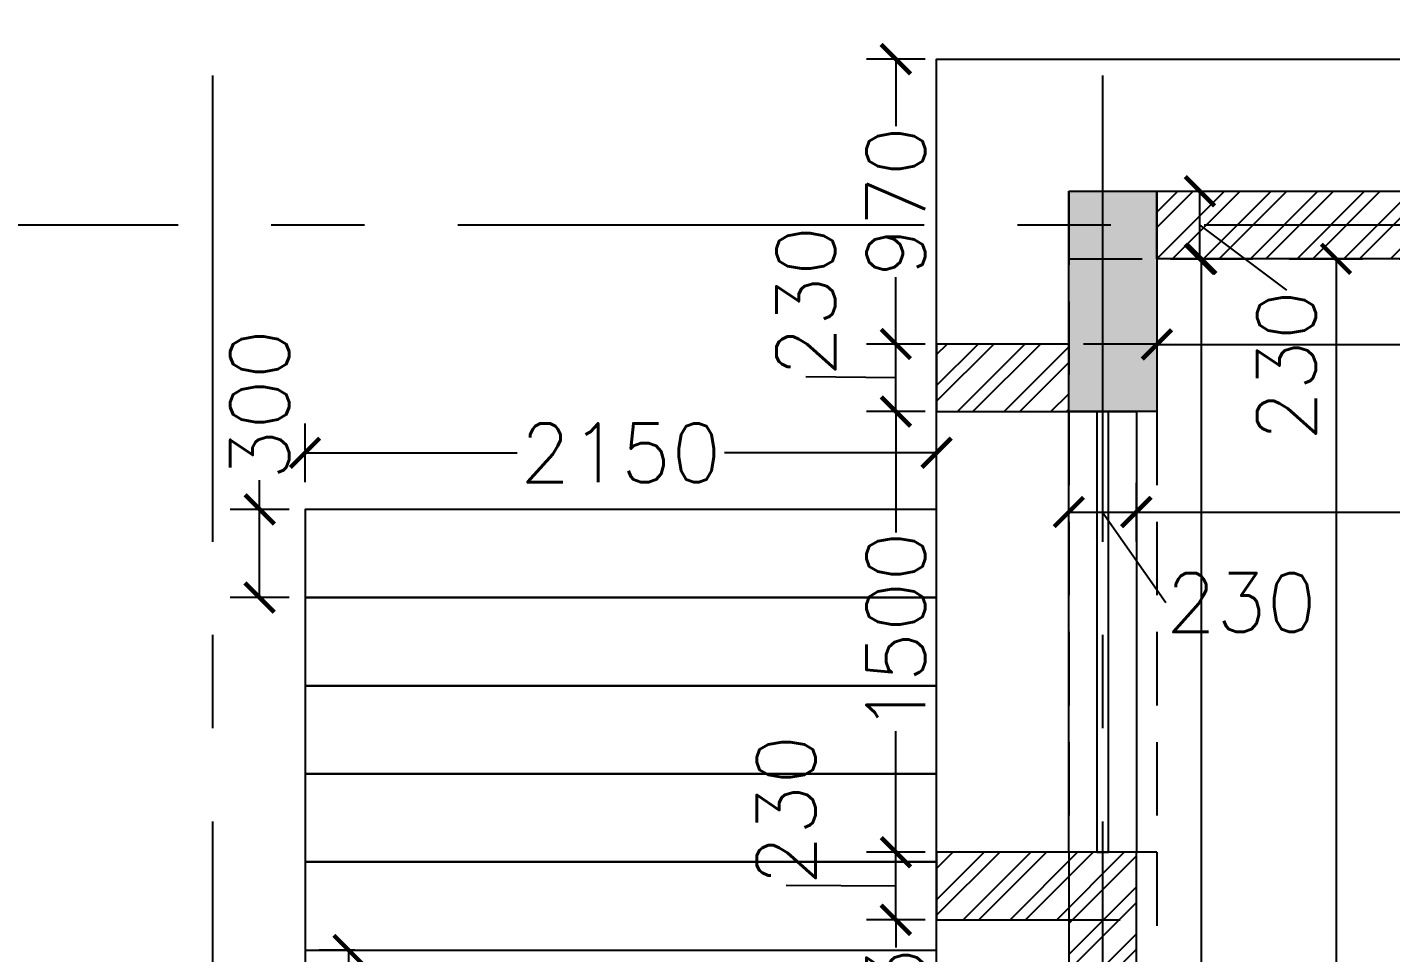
# Model space of a CAD drawing. Header units: millimetres. Extents: x 263680 to 312223, y -3811 to 33868.
# Drawn here: x 268186 to 272827, y 25457 to 28608 of the extents above; entities that cross this region are included whole.
import ezdxf

# ---------------------------------------------------------------- set-up
doc = ezdxf.new("R2010")
doc.units = ezdxf.units.MM
doc.header["$MEASUREMENT"] = 0
doc.header["$PDMODE"] = 35
doc.header["$PDSIZE"] = -0.5
doc.linetypes.add('CENTER', pattern=[50.8, 31.75, -6.35, 6.35, -6.35])
doc.linetypes.add('HIDDEN', pattern=[0.375, 0.25, -0.125])
doc.layers.get('0').update_dxf_attribs({"linetype": 'CONTINUOUS'})
doc.layers.get('Defpoints').update_dxf_attribs({"linetype": 'CONTINUOUS'})
for name, color, linetype in [('Ano_Line_Grid', 4, 'CENTER'), ('Dim_Arc_100', 4, 'CONTINUOUS'), ('Dim_Arc_30', 4, 'CONTINUOUS'), ('Hth_Cut_RCC_Proposed', 205, 'CONTINUOUS'), ('Hth_Cut_Wall_Proposed', 204, 'CONTINUOUS'), ('Pln_Cut_Door & Window', 6, 'CONTINUOUS'), ('Pln_Elv_05', 9, 'CONTINUOUS'), ('Pln_Elv_Stair', 3, 'CONTINUOUS'), ('Str_Beams', 8, 'HIDDEN'), ('Str_RCC_Proposed', 5, 'CONTINUOUS'), ('Wal_Cut_Proposed', 1, 'CONTINUOUS')]:
    doc.layers.add(name, color=color, linetype=linetype)
doc.styles.add('MSA_Standard', font='romans.shx')
doc.dimstyles.new('Msa_1_100', dxfattribs={"dimscale": 100, "dimtxt": 2, "dimasz": 1, "dimexe": 1, "dimexo": 0, "dimgap": 0, "dimtad": 0, "dimdec": 0, "dimzin": 0, "dimdsep": 46, "dimtxsty": 'MSA_Standard', "dimblk": 'ARCHTICK', "dimcen": 0.09, "dimclrd": 4, "dimclre": 4, "dimclrt": 6, "dimadec": 0, "dimazin": 0, "dimtfac": 1, "dimtdec": 0, "dimtofl": 0, "dimtmove": 0, "dimatfit": 3, "dimfxl": 0, "dimtolj": 1, "dimtzin": 0, "dimlwd": -1, "dimlwe": -1, "dimarcsym": 0})
pattern_1 = [(45, (-5, 0), (-79.549513, 79.549513), []), (45, (48.03, 0), (-79.549513, 79.549513), [])]

# ---------------------------------------------------------------- blocks, each defined once
blk = doc.blocks.new('GRID 1')
at = {"layer": 'Ano_Line_Grid', "ltscale": 50}
for p, q in [((268821.5, 33523.9), (268821.5, -3467.2)), ((271851.5, 33523.9), (271851.5, -3467.2)), ((311884.3, 27934.2), (264029.1, 27934.2))]:
    blk.add_line(p, q, dxfattribs=at)
blk = doc.blocks.new('W3')
at = {"layer": 'Pln_Cut_Door & Window'}
for points in [[(299956.5, 28049.2), (301456.5, 28049.2), (301456.5, 27819.2), (299956.5, 27819.2)], [(301456.5, 27954.2), (299956.5, 27954.2), (299956.5, 27914.2), (301456.5, 27914.2)]]:
    blk.add_lwpolyline(points, close=True, dxfattribs=at)
blk = doc.blocks.new('cl')
at = {"layer": 'Hth_Cut_RCC_Proposed'}
h = blk.add_hatch(color=256, dxfattribs=at)
h.dxf.hatch_style = 1
h.paths.add_polyline_path([(377587.4, 40028.5), (377887.4, 40028.5), (377887.4, 39278.5), (377587.4, 39278.5)])
at = {"layer": 'Str_RCC_Proposed'}
blk.add_lwpolyline([(377587.4, 40028.5), (377887.4, 40028.5), (377887.4, 39278.5), (377587.4, 39278.5)], close=True, dxfattribs=at)
blk = doc.blocks.new('_ArchTick')
at = {"linetype": 'ByBlock', "const_width": 0.15}
blk.add_lwpolyline([(-0.5, -0.5), (0.5, 0.5)], dxfattribs=at)
blk = doc.blocks.new('*D3953')
at = {"layer": 'Defpoints', "color": 0, "ltscale": 1000, "transparency": 16777216}
for p in [(160.6, -6557.6), (2465, -6557.6), (2465, -6857.6)]:
    blk.add_point(p, dxfattribs=at)
at = {"layer": 'Dim_Arc_100', "color": 4, "ltscale": 1000, "transparency": 16777216}
for p, q in [((160.6, -6557.6), (160.6, -6457.6)), ((260.6, -6557.6), (60.6, -6557.6)), ((160.6, -6857.6), (160.6, -6557.6)), ((260.6, -6857.6), (60.6, -6857.6))]:
    blk.add_line(p, q, dxfattribs=at)
at = {"layer": 'Dim_Arc_100', "color": 4, "ltscale": 1000, "transparency": 16777216, "xscale": 100, "yscale": 100, "zscale": 100}
for p, rotation in [((160.6, -6557.6), 90), ((160.6, -6857.6), 270)]:
    blk.add_blockref('_ArchTick', p, dxfattribs=dict(at, rotation=rotation))
at = {"layer": 'Dim_Arc_100', "color": 6, "ltscale": 1000, "transparency": 16777216, "insert": (160.6, -6200.5), "char_height": 200, "attachment_point": 5, "rotation": 90, "style": 'MSA_Standard'}
blk.add_mtext('\\A1;300', dxfattribs=at)
blk = doc.blocks.new('*D3954')
at = {"layer": 'Defpoints', "color": 0, "ltscale": 1000, "transparency": 16777216}
for p in [(2465, -6364.8), (315, -6557.6), (2465, -6557.6)]:
    blk.add_point(p, dxfattribs=at)
at = {"layer": 'Dim_Arc_100', "color": 4, "ltscale": 1000, "transparency": 16777216}
for p, q in [((315, -6464.8), (315, -6264.8)), ((2465, -6464.8), (2465, -6264.8)), ((315, -6364.8), (1037.6, -6364.8)), ((2465, -6364.8), (1742.4, -6364.8))]:
    blk.add_line(p, q, dxfattribs=at)
at = {"layer": 'Dim_Arc_100', "color": 4, "ltscale": 1000, "transparency": 16777216, "xscale": 100, "yscale": 100, "zscale": 100, "rotation": 180}
blk.add_blockref('_ArchTick', (315, -6364.8), dxfattribs=at)
at = {"layer": 'Dim_Arc_100', "color": 4, "ltscale": 1000, "transparency": 16777216, "xscale": 100, "yscale": 100, "zscale": 100}
blk.add_blockref('_ArchTick', (2465, -6364.8), dxfattribs=at)
at = {"layer": 'Dim_Arc_100', "color": 6, "ltscale": 1000, "transparency": 16777216, "insert": (1390, -6364.8), "char_height": 200, "attachment_point": 5, "style": 'MSA_Standard'}
blk.add_mtext('\\A1;2150', dxfattribs=at)
blk = doc.blocks.new('*D3955')
at = {"layer": 'Defpoints', "color": 0, "ltscale": 1000, "transparency": 16777216}
for p in [(3145, -6224.6), (2326.2, -7724.6), (3145, -7724.6)]:
    blk.add_point(p, dxfattribs=at)
at = {"layer": 'Dim_Arc_100', "color": 4, "ltscale": 1000, "transparency": 16777216}
for p, q in [((2426.2, -6224.6), (2226.2, -6224.6)), ((2326.2, -6224.6), (2326.2, -6636.6)), ((2326.2, -7724.6), (2326.2, -7312.7)), ((2426.2, -7724.6), (2226.2, -7724.6))]:
    blk.add_line(p, q, dxfattribs=at)
at = {"layer": 'Dim_Arc_100', "color": 4, "ltscale": 1000, "transparency": 16777216, "xscale": 100, "yscale": 100, "zscale": 100}
for p, rotation in [((2326.2, -6224.6), 90), ((2326.2, -7724.6), 270)]:
    blk.add_blockref('_ArchTick', p, dxfattribs=dict(at, rotation=rotation))
at = {"layer": 'Dim_Arc_100', "color": 6, "ltscale": 1000, "transparency": 16777216, "insert": (2326.2, -6974.6), "char_height": 200, "attachment_point": 5, "rotation": 90, "style": 'MSA_Standard'}
blk.add_mtext('\\A1;1500', dxfattribs=at)
blk = doc.blocks.new('*D3956')
at = {"layer": 'Defpoints', "color": 0, "ltscale": 1000, "transparency": 16777216}
for p in [(3215, -5704.6), (3145, -13139.6), (3365.6, -13139.6)]:
    blk.add_point(p, dxfattribs=at)
at = {"layer": 'Dim_Arc_100', "color": 4, "ltscale": 1000, "transparency": 16777216}
for p, q in [((3265.6, -5704.6), (3465.6, -5704.6)), ((3365.6, -5704.6), (3365.6, -9069.8)), ((3365.6, -13139.6), (3365.6, -9774.5)), ((3265.6, -13139.6), (3465.6, -13139.6))]:
    blk.add_line(p, q, dxfattribs=at)
at = {"layer": 'Dim_Arc_100', "color": 4, "ltscale": 1000, "transparency": 16777216, "xscale": 100, "yscale": 100, "zscale": 100}
for p, rotation in [((3365.6, -5704.6), 90), ((3365.6, -13139.6), 270)]:
    blk.add_blockref('_ArchTick', p, dxfattribs=dict(at, rotation=rotation))
at = {"layer": 'Dim_Arc_100', "color": 6, "ltscale": 1000, "transparency": 16777216, "insert": (3365.6, -9422.1), "char_height": 200, "attachment_point": 5, "rotation": 90, "style": 'MSA_Standard'}
blk.add_mtext('\\A1;7435', dxfattribs=at)
blk = doc.blocks.new('*D3957')
at = {"layer": 'Defpoints', "color": 0, "ltscale": 1000, "transparency": 16777216}
for p in [(2326.2, -7954.6), (2915, -7954.6), (2915, -8657.6)]:
    blk.add_point(p, dxfattribs=at)
at = {"layer": 'Dim_Arc_100', "color": 4, "ltscale": 1000, "transparency": 16777216}
for p, q in [((2426.2, -7954.6), (2226.2, -7954.6)), ((2326.2, -7954.6), (2326.2, -8049)), ((2326.2, -8657.6), (2326.2, -8563.3)), ((2426.2, -8657.6), (2226.2, -8657.6))]:
    blk.add_line(p, q, dxfattribs=at)
at = {"layer": 'Dim_Arc_100', "color": 4, "ltscale": 1000, "transparency": 16777216, "xscale": 100, "yscale": 100, "zscale": 100}
for p, rotation in [((2326.2, -7954.6), 90), ((2326.2, -8657.6), 270)]:
    blk.add_blockref('_ArchTick', p, dxfattribs=dict(at, rotation=rotation))
at = {"layer": 'Dim_Arc_100', "color": 6, "ltscale": 1000, "transparency": 16777216, "insert": (2326.2, -8306.1), "char_height": 200, "attachment_point": 5, "rotation": 90, "style": 'MSA_Standard'}
blk.add_mtext('\\A1;703', dxfattribs=at)
blk = doc.blocks.new('*D3958')
at = {"layer": 'Defpoints', "color": 0, "ltscale": 1000, "transparency": 16777216}
for p in [(2326.2, -7724.6), (2465, -7724.6, 0), (2915, -7954.6)]:
    blk.add_point(p, dxfattribs=at)
at = {"layer": 'Dim_Arc_100', "color": 4, "ltscale": 1000, "transparency": 16777216}
for p, q in [((2426.2, -7724.6), (2226.2, -7724.6)), ((2326.2, -7954.6), (2326.2, -7724.6)), ((2326.2, -7839.6), (1952.9, -7837.9)), ((2426.2, -7954.6), (2226.2, -7954.6))]:
    blk.add_line(p, q, dxfattribs=at)
at = {"layer": 'Dim_Arc_100', "color": 4, "ltscale": 1000, "transparency": 16777216, "xscale": 100, "yscale": 100, "zscale": 100}
for p, rotation in [((2326.2, -7724.6), 90), ((2326.2, -7954.6), 270)]:
    blk.add_blockref('_ArchTick', p, dxfattribs=dict(at, rotation=rotation))
at = {"layer": 'Dim_Arc_100', "color": 6, "ltscale": 1000, "transparency": 16777216, "insert": (1952.9, -7580.8), "char_height": 200, "attachment_point": 5, "rotation": 90, "style": 'MSA_Standard'}
blk.add_mtext('\\A1;230', dxfattribs=at)
blk = doc.blocks.new('*D3959')
at = {"layer": 'Defpoints', "color": 0, "ltscale": 1000, "transparency": 16777216}
for p in [(2326.2, -5994.6), (2465, -5994.6), (2465, -6224.6, 0)]:
    blk.add_point(p, dxfattribs=at)
at = {"layer": 'Dim_Arc_100', "color": 4, "ltscale": 1000, "transparency": 16777216}
for p, q in [((2426.2, -5994.6), (2226.2, -5994.6)), ((2326.2, -6224.6), (2326.2, -5994.6)), ((2326.2, -6109.6), (2019.7, -6106.2)), ((2426.2, -6224.6), (2226.2, -6224.6))]:
    blk.add_line(p, q, dxfattribs=at)
at = {"layer": 'Dim_Arc_100', "color": 4, "ltscale": 1000, "transparency": 16777216, "xscale": 100, "yscale": 100, "zscale": 100}
for p, rotation in [((2326.2, -5994.6), 90), ((2326.2, -6224.6), 270)]:
    blk.add_blockref('_ArchTick', p, dxfattribs=dict(at, rotation=rotation))
at = {"layer": 'Dim_Arc_100', "color": 6, "ltscale": 1000, "transparency": 16777216, "insert": (2019.7, -5849.1), "char_height": 200, "attachment_point": 5, "rotation": 90, "style": 'MSA_Standard'}
blk.add_mtext('\\A1;230', dxfattribs=at)
blk = doc.blocks.new('*D3960')
at = {"layer": 'Defpoints', "color": 0, "ltscale": 1000, "transparency": 16777216}
for p in [(3215, -5474.6, 0), (3361.4, -5474.6), (3215, -5704.6)]:
    blk.add_point(p, dxfattribs=at)
at = {"layer": 'Dim_Arc_100', "color": 4, "ltscale": 1000, "transparency": 16777216}
for p, q in [((3261.4, -5474.6), (3461.4, -5474.6)), ((3361.4, -5704.6), (3361.4, -5474.6)), ((3361.4, -5589.6), (3655.6, -5810.9)), ((3261.4, -5704.6), (3461.4, -5704.6))]:
    blk.add_line(p, q, dxfattribs=at)
at = {"layer": 'Dim_Arc_100', "color": 4, "ltscale": 1000, "transparency": 16777216, "xscale": 100, "yscale": 100, "zscale": 100}
for p, rotation in [((3361.4, -5474.6), 90), ((3361.4, -5704.6), 270)]:
    blk.add_blockref('_ArchTick', p, dxfattribs=dict(at, rotation=rotation))
at = {"layer": 'Dim_Arc_100', "color": 6, "ltscale": 1000, "transparency": 16777216, "insert": (3655.6, -6068), "char_height": 200, "attachment_point": 5, "rotation": 90, "style": 'MSA_Standard'}
blk.add_mtext('\\A1;230', dxfattribs=at)
blk = doc.blocks.new('*D3962')
at = {"layer": 'Defpoints', "color": 0, "ltscale": 1000, "transparency": 16777216}
for p in [(3145, -6566.5), (2915, -7954.6), (3145, -7954.6)]:
    blk.add_point(p, dxfattribs=at)
at = {"layer": 'Dim_Arc_100', "color": 4, "ltscale": 1000, "transparency": 16777216}
for p, q in [((2915, -6666.5), (2915, -6466.5)), ((3145, -6666.5), (3145, -6466.5)), ((2915, -6566.5), (3145, -6566.5)), ((3030, -6566.5), (3245.1, -6874.4))]:
    blk.add_line(p, q, dxfattribs=at)
at = {"layer": 'Dim_Arc_100', "color": 4, "ltscale": 1000, "transparency": 16777216, "xscale": 100, "yscale": 100, "zscale": 100, "rotation": 180}
blk.add_blockref('_ArchTick', (2915, -6566.5), dxfattribs=at)
at = {"layer": 'Dim_Arc_100', "color": 4, "ltscale": 1000, "transparency": 16777216, "xscale": 100, "yscale": 100, "zscale": 100}
blk.add_blockref('_ArchTick', (3145, -6566.5), dxfattribs=at)
at = {"layer": 'Dim_Arc_100', "color": 6, "ltscale": 1000, "transparency": 16777216, "insert": (3502.2, -6874.4), "char_height": 200, "attachment_point": 5, "style": 'MSA_Standard'}
blk.add_mtext('\\A1;230', dxfattribs=at)
blk = doc.blocks.new('*D3923')
at = {"layer": 'Defpoints', "color": 0, "ltscale": 1000, "transparency": 16777216}
for p in [(-3818.9, -5474.6), (2915, -5474.6, 0), (2915, -32230.6)]:
    blk.add_point(p, dxfattribs=at)
at = {"layer": 'Dim_Arc_100', "color": 4, "ltscale": 1000, "transparency": 16777216}
for p, q in [((-3718.9, -5474.6), (-3918.9, -5474.6)), ((-3818.9, -5474.6), (-3818.9, -18405)), ((-3818.9, -32230.6), (-3818.9, -19300.3)), ((-3718.9, -32230.6), (-3918.9, -32230.6))]:
    blk.add_line(p, q, dxfattribs=at)
at = {"layer": 'Dim_Arc_100', "color": 4, "ltscale": 1000, "transparency": 16777216, "xscale": 100, "yscale": 100, "zscale": 100}
for p, rotation in [((-3818.9, -5474.6), 90), ((-3818.9, -32230.6), 270)]:
    blk.add_blockref('_ArchTick', p, dxfattribs=dict(at, rotation=rotation))
at = {"layer": 'Dim_Arc_100', "color": 6, "ltscale": 1000, "transparency": 16777216, "insert": (-3818.9, -18852.6), "char_height": 200, "attachment_point": 5, "rotation": 90, "style": 'MSA_Standard'}
blk.add_mtext('\\A1;26756', dxfattribs=at)
blk = doc.blocks.new('*D3911')
at = {"layer": 'Defpoints', "color": 0, "ltscale": 1000, "transparency": 16777216}
for p in [(463.1, -8057.6), (485, -8057.6), (485, -8657.6)]:
    blk.add_point(p, dxfattribs=at)
at = {"layer": 'Dim_Arc_100', "color": 4, "ltscale": 1000, "transparency": 16777216}
for p, q in [((485, -8057.6), (363.1, -8057.6)), ((463.1, -8057.6), (463.1, -8105.3)), ((463.1, -8657.6), (463.1, -8610)), ((485, -8657.6), (363.1, -8657.6))]:
    blk.add_line(p, q, dxfattribs=at)
at = {"layer": 'Dim_Arc_100', "color": 4, "ltscale": 1000, "transparency": 16777216, "xscale": 100, "yscale": 100, "zscale": 100}
for p, rotation in [((463.1, -8057.6), 90), ((463.1, -8657.6), 270)]:
    blk.add_blockref('_ArchTick', p, dxfattribs=dict(at, rotation=rotation))
at = {"layer": 'Dim_Arc_100', "color": 6, "ltscale": 1000, "transparency": 16777216, "insert": (463.1, -8357.6), "char_height": 200, "attachment_point": 5, "rotation": 90, "style": 'MSA_Standard'}
blk.add_mtext('\\A1;600', dxfattribs=at)
blk = doc.blocks.new('*D3895')
at = {"layer": 'Defpoints', "color": 0, "ltscale": 1000, "transparency": 16777216}
for p in [(2465, -4780.1), (2465, -5474.6), (2915, -5474.6)]:
    blk.add_point(p, dxfattribs=at)
at = {"layer": 'Dim_Arc_100', "color": 4, "ltscale": 1000, "transparency": 16777216}
for p, q in [((2465, -4880.1), (2465, -4680.1)), ((2915, -4880.1), (2915, -4680.1)), ((2465, -4780.1), (2365, -4780.1)), ((2915, -4780.1), (2465, -4780.1))]:
    blk.add_line(p, q, dxfattribs=at)
at = {"layer": 'Dim_Arc_100', "color": 4, "ltscale": 1000, "transparency": 16777216, "xscale": 100, "yscale": 100, "zscale": 100, "rotation": 180}
blk.add_blockref('_ArchTick', (2465, -4780.1), dxfattribs=at)
at = {"layer": 'Dim_Arc_100', "color": 4, "ltscale": 1000, "transparency": 16777216, "xscale": 100, "yscale": 100, "zscale": 100}
blk.add_blockref('_ArchTick', (2915, -4780.1), dxfattribs=at)
at = {"layer": 'Dim_Arc_100', "color": 6, "ltscale": 1000, "transparency": 16777216, "insert": (2107.9, -4780.1), "char_height": 200, "attachment_point": 5, "style": 'MSA_Standard'}
blk.add_mtext('\\A1;450', dxfattribs=at)
blk = doc.blocks.new('*D3896')
at = {"layer": 'Defpoints', "color": 0, "ltscale": 1000, "transparency": 16777216}
for p in [(4235, -4780.1), (2915, -5474.6), (4235, -5474.6)]:
    blk.add_point(p, dxfattribs=at)
at = {"layer": 'Dim_Arc_100', "color": 4, "ltscale": 1000, "transparency": 16777216}
for p, q in [((2915, -4880.1), (2915, -4680.1)), ((4235, -4880.1), (4235, -4680.1)), ((2915, -4780.1), (3236.9, -4780.1)), ((4235, -4780.1), (3913.1, -4780.1))]:
    blk.add_line(p, q, dxfattribs=at)
at = {"layer": 'Dim_Arc_100', "color": 4, "ltscale": 1000, "transparency": 16777216, "xscale": 100, "yscale": 100, "zscale": 100, "rotation": 180}
blk.add_blockref('_ArchTick', (2915, -4780.1), dxfattribs=at)
at = {"layer": 'Dim_Arc_100', "color": 4, "ltscale": 1000, "transparency": 16777216, "xscale": 100, "yscale": 100, "zscale": 100}
blk.add_blockref('_ArchTick', (4235, -4780.1), dxfattribs=at)
at = {"layer": 'Dim_Arc_100', "color": 6, "ltscale": 1000, "transparency": 16777216, "insert": (3575, -4780.1), "char_height": 200, "attachment_point": 5, "style": 'MSA_Standard'}
blk.add_mtext('\\A1;1320', dxfattribs=at)
blk = doc.blocks.new('*D3905')
at = {"layer": 'Defpoints', "color": 0, "ltscale": 1000, "transparency": 16777216}
for p in [(8245, -6324.6), (8245, -6566.5), (3145, -7954.6)]:
    blk.add_point(p, dxfattribs=at)
at = {"layer": 'Dim_Arc_100', "color": 4, "ltscale": 1000, "transparency": 16777216}
for p, q in [((3145, -6666.5), (3145, -6466.5)), ((8245, -6466.5), (8245, -6666.5)), ((3145, -6566.5), (5342.6, -6566.5)), ((8245, -6566.5), (6047.4, -6566.5))]:
    blk.add_line(p, q, dxfattribs=at)
at = {"layer": 'Dim_Arc_100', "color": 4, "ltscale": 1000, "transparency": 16777216, "xscale": 100, "yscale": 100, "zscale": 100, "rotation": 180}
blk.add_blockref('_ArchTick', (3145, -6566.5), dxfattribs=at)
at = {"layer": 'Dim_Arc_100', "color": 4, "ltscale": 1000, "transparency": 16777216, "xscale": 100, "yscale": 100, "zscale": 100}
blk.add_blockref('_ArchTick', (8245, -6566.5), dxfattribs=at)
at = {"layer": 'Dim_Arc_100', "color": 6, "ltscale": 1000, "transparency": 16777216, "insert": (5695, -6566.5), "char_height": 200, "attachment_point": 5, "style": 'MSA_Standard'}
blk.add_mtext('\\A1;5100', dxfattribs=at)
blk = doc.blocks.new('*D3906')
at = {"layer": 'Defpoints', "color": 0, "ltscale": 1000, "transparency": 16777216}
for p in [(2326.2, -5024.6), (2465, -5024.6), (2465, -5994.6)]:
    blk.add_point(p, dxfattribs=at)
at = {"layer": 'Dim_Arc_100', "color": 4, "ltscale": 1000, "transparency": 16777216}
for p, q in [((2426.2, -5024.6), (2226.2, -5024.6)), ((2326.2, -5024.6), (2326.2, -5252.5)), ((2326.2, -5994.6), (2326.2, -5766.8)), ((2426.2, -5994.6), (2226.2, -5994.6))]:
    blk.add_line(p, q, dxfattribs=at)
at = {"layer": 'Dim_Arc_100', "color": 4, "ltscale": 1000, "transparency": 16777216, "xscale": 100, "yscale": 100, "zscale": 100}
for p, rotation in [((2326.2, -5024.6), 90), ((2326.2, -5994.6), 270)]:
    blk.add_blockref('_ArchTick', p, dxfattribs=dict(at, rotation=rotation))
at = {"layer": 'Dim_Arc_100', "color": 6, "ltscale": 1000, "transparency": 16777216, "insert": (2326.2, -5509.6), "char_height": 200, "attachment_point": 5, "rotation": 90, "style": 'MSA_Standard'}
blk.add_mtext('\\A1;970', dxfattribs=at)
blk = doc.blocks.new('*D3907')
at = {"layer": 'Defpoints', "color": 0, "ltscale": 1000, "transparency": 16777216}
for p in [(3215, -5704.6), (8185, -5704.6), (8185, -5995.9)]:
    blk.add_point(p, dxfattribs=at)
at = {"layer": 'Dim_Arc_100', "color": 4, "ltscale": 1000, "transparency": 16777216}
for p, q in [((3215, -5895.9), (3215, -6095.9)), ((8185, -5895.9), (8185, -6095.9)), ((3215, -5995.9), (5347.6, -5995.9)), ((8185, -5995.9), (6052.4, -5995.9))]:
    blk.add_line(p, q, dxfattribs=at)
at = {"layer": 'Dim_Arc_100', "color": 4, "ltscale": 1000, "transparency": 16777216, "xscale": 100, "yscale": 100, "zscale": 100, "rotation": 180}
blk.add_blockref('_ArchTick', (3215, -5995.9), dxfattribs=at)
at = {"layer": 'Dim_Arc_100', "color": 4, "ltscale": 1000, "transparency": 16777216, "xscale": 100, "yscale": 100, "zscale": 100}
blk.add_blockref('_ArchTick', (8185, -5995.9), dxfattribs=at)
at = {"layer": 'Dim_Arc_100', "color": 6, "ltscale": 1000, "transparency": 16777216, "insert": (5700, -5995.9), "char_height": 200, "attachment_point": 5, "style": 'MSA_Standard'}
blk.add_mtext('\\A1;4970', dxfattribs=at)
blk = doc.blocks.new('*D3889')
at = {"layer": 'Defpoints', "color": 0, "ltscale": 1000, "transparency": 16777216}
for p in [(3824.5, -5704.6), (5665, -5704.6), (5195, -13659.6, 0)]:
    blk.add_point(p, dxfattribs=at)
at = {"layer": 'Dim_Arc_100', "color": 4, "ltscale": 1000, "transparency": 16777216}
for p, q in [((3924.5, -5704.6), (3724.5, -5704.6)), ((3824.5, -5704.6), (3824.5, -9329.8)), ((3824.5, -13659.6), (3824.5, -10034.5)), ((3924.5, -13659.6), (3724.5, -13659.6))]:
    blk.add_line(p, q, dxfattribs=at)
at = {"layer": 'Dim_Arc_100', "color": 4, "ltscale": 1000, "transparency": 16777216, "xscale": 100, "yscale": 100, "zscale": 100}
for p, rotation in [((3824.5, -5704.6), 90), ((3824.5, -13659.6), 270)]:
    blk.add_blockref('_ArchTick', p, dxfattribs=dict(at, rotation=rotation))
at = {"layer": 'Dim_Arc_100', "color": 6, "ltscale": 1000, "transparency": 16777216, "insert": (3824.5, -9682.1), "char_height": 200, "attachment_point": 5, "rotation": 90, "style": 'MSA_Standard'}
blk.add_mtext('\\A1;7955', dxfattribs=at)
blk = doc.blocks.new('str beams')
at = {"layer": 'Str_Beams', "ltscale": 1000}
for p, q in [((271731.5, 28119.2), (298701.5, 28119.2)), ((271731.5, 28119.2), (271731.5, 19704.2)), ((272031.5, 28119.2), (272031.5, 19704.2)), ((271731.5, 27889.2), (298701.5, 27889.2)), ((272031.5, 27599.2), (271281.5, 27599.2)), ((271281.5, 27599.2), (271281.5, 27369.2)), ((272031.5, 27599.2), (271281.5, 27599.2)), ((271281.5, 27599.2), (271281.5, 27369.2)), ((271281.5, 27369.2), (272031.5, 27369.2)), ((271281.5, 27369.2), (272031.5, 27369.2)), ((272031.5, 25869.2), (271281.5, 25869.2)), ((271281.5, 25869.2), (271281.5, 25639.2)), ((271281.5, 25639.2), (272031.5, 25639.2))]:
    blk.add_line(p, q, dxfattribs=at)
blk = doc.blocks.new('Dimensions')
at = {"layer": 'Dim_Arc_100', "ltscale": 1000}
for base, p1, p2, picture, middle in [((2465, -4780.1), (2915, -5474.6), (2465, -5474.6), '*D3895', (2107.9, -4780.1)), ((8185, -5995.9), (3215, -5704.6), (8185, -5704.6), '*D3907', (5700, -5995.9)), ((2465, -6364.8), (315, -6557.6), (2465, -6557.6), '*D3954', (1390, -6364.8))]:
    dim = blk.add_linear_dim(base=base, p1=p1, p2=p2, dimstyle='Msa_1_100', dxfattribs=at)
    dim.commit()
    dim.dimension.update_dxf_attribs({"geometry": picture, "text_midpoint": middle})
for base, p1, p2, picture, middle in [((4235, -4780.1), (2915, -5474.6), (4235, -5474.6), '*D3896', (3575, -4780.1)), ((8245, -6566.5), (3145, -7954.6), (8245, -6324.6), '*D3905', (5695, -6566.5))]:
    dim = blk.add_linear_dim(base=base, p1=p1, p2=p2, dimstyle='Msa_1_100', override={"dimtmove": 1}, dxfattribs=at)
    dim.commit()
    dim.dimension.update_dxf_attribs({"geometry": picture, "text_midpoint": middle})
for base, p1, p2, picture, middle in [((2326.2, -5024.6), (2465, -5994.6), (2465, -5024.6), '*D3906', (2326.2, -5509.6)), ((3365.6, -13139.6), (3215, -5704.6), (3145, -13139.6), '*D3956', (3365.6, -9422.1))]:
    dim = blk.add_linear_dim(base=base, p1=p1, p2=p2, angle=90, dimstyle='Msa_1_100', override={"dimtmove": 1}, dxfattribs=at)
    dim.commit()
    dim.dimension.update_dxf_attribs({"geometry": picture, "text_midpoint": middle})
for base, p1, p2, picture, middle in [((-3818.9, -5474.6), (2915, -32230.6), (2915, -5474.6, 0), '*D3923', (-3818.9, -18852.6)), ((3824.5, -5704.6), (5195, -13659.6, 0), (5665, -5704.6), '*D3889', (3824.5, -9682.1)), ((160.6, -6557.6), (2465, -6857.6), (2465, -6557.6), '*D3953', (160.6, -6200.5)), ((2326.2, -7724.6), (3145, -6224.6), (3145, -7724.6), '*D3955', (2326.2, -6974.6)), ((2326.2, -7954.6), (2915, -8657.6), (2915, -7954.6), '*D3957', (2326.2, -8306.1)), ((463.1, -8057.6), (485, -8657.6), (485, -8057.6), '*D3911', (463.1, -8357.6))]:
    dim = blk.add_linear_dim(base=base, p1=p1, p2=p2, angle=90, dimstyle='Msa_1_100', dxfattribs=at)
    dim.commit()
    dim.dimension.update_dxf_attribs({"geometry": picture, "text_midpoint": middle})
for base, p1, p2, picture, middle in [((3361.4, -5474.6), (3215, -5704.6), (3215, -5474.6, 0), '*D3960', (3655.6, -5810.9)), ((2326.2, -5994.6), (2465, -6224.6, 0), (2465, -5994.6), '*D3959', (2019.7, -6106.2)), ((2326.2, -7724.6), (2915, -7954.6), (2465, -7724.6, 0), '*D3958', (1952.9, -7837.9))]:
    dim = blk.add_linear_dim(base=base, p1=p1, p2=p2, angle=90, dimstyle='Msa_1_100', override={"dimtmove": 1}, dxfattribs=at)
    dim.commit()
    dim.dimension.update_dxf_attribs({"geometry": picture, "text_midpoint": middle, "dimtype": 128})
dim = blk.add_linear_dim(base=(3145, -6566.5), p1=(2915, -7954.6), p2=(3145, -7954.6), dimstyle='Msa_1_100', override={"dimtmove": 1}, dxfattribs=at)
dim.commit()
dim.dimension.update_dxf_attribs({"geometry": '*D3962', "text_midpoint": (3245.1, -6874.4), "dimtype": 128})

msp = doc.modelspace()

# ---------------------------------------------------------------- hatches: boundary and pattern name
at = {"layer": 'Hth_Cut_Wall_Proposed', "ltscale": 10}
h = msp.add_hatch(dxfattribs=at)
h.set_pattern_fill('ANSI32', color=256, scale=300)
h.set_pattern_definition(pattern_1)
h.paths.add_polyline_path([(273281.5, 28499.2), (273051.5, 28499.2), (273051.5, 28049.2), (272031.5, 28049.2), (272031.5, 27819.2), (273281.5, 27819.2)])
h = msp.add_hatch(dxfattribs=at)
h.set_pattern_fill('ANSI32', color=256, scale=300)
h.set_pattern_definition(pattern_1)
h.paths.add_polyline_path([(271731.5, 27529.2), (271281.5, 27529.2), (271281.5, 27299.2), (271731.5, 27299.2)])
h = msp.add_hatch(dxfattribs=at)
h.set_pattern_fill('ANSI32', color=256, scale=300)
h.set_pattern_definition(pattern_1)
h.paths.add_polyline_path([(271961.5, 25799.2), (271281.5, 25799.2), (271281.5, 25569.2), (271731.5, 25569.2), (271731.5, 24866.2), (271081.5, 24866.2), (271081.5, 24636.2), (271731.5, 24636.2), (271731.5, 23136.2), (270331.5, 23136.2), (270331.5, 24866.2), (270216.5, 24866.2), (270216.5, 23136.2), (268701.5, 23136.2), (268701.5, 23126.2), (268701.5, 22686.2), (268931.5, 22686.2), (268931.5, 23021.2), (271731.5, 23021.2), (271731.5, 20384.2), (271961.5, 20384.2)])

# ---------------------------------------------------------------- linework, layer by layer
at = {"layer": 'Pln_Elv_05', "ltscale": 1000}
msp.add_lwpolyline([(271281.5, 24866.2), (271281.5, 28499.2), (298701.5, 28499.2), (298701.5, 28049.2)], dxfattribs=at)
at = {"layer": 'Pln_Elv_Stair'}
msp.add_line((269131.5, 26666.2), (269131.5, 24866.2), dxfattribs=at)
for points in [[(269131.5, 26666.2), (271281.5, 26666.2), (271281.5, 26966.2), (269131.5, 26966.2)], [(269131.5, 26366.2), (271281.5, 26366.2), (271281.5, 26666.2), (269131.5, 26666.2)], [(269131.5, 26066.2), (271281.5, 26066.2), (271281.5, 26366.2), (269131.5, 26366.2)], [(269131.5, 25766.2), (271281.5, 25766.2), (271281.5, 26066.2), (269131.5, 26066.2)], [(269131.5, 25466.2), (271281.5, 25466.2), (271281.5, 25766.2), (269131.5, 25766.2)]]:
    msp.add_lwpolyline(points, close=True, dxfattribs=at)
at = {"layer": 'Wal_Cut_Proposed'}
for points in [[(273281.5, 28499.2), (273281.5, 27819.2), (272031.5, 27819.2), (272031.5, 28049.2), (273051.5, 28049.2), (273051.5, 28499.2)], [(271281.5, 27299.2), (271731.5, 27299.2), (271731.5, 27529.2), (271281.5, 27529.2)], [(271281.5, 27299.2), (271731.5, 27299.2), (271731.5, 27529.2), (271281.5, 27529.2)]]:
    msp.add_lwpolyline(points, close=True, dxfattribs=at)
msp.add_lwpolyline([(271961.5, 20384.2), (271961.5, 25799.2), (271281.5, 25799.2), (271281.5, 25569.2), (271731.5, 25569.2), (271731.5, 24866.2), (271081.5, 24866.2), (271081.5, 24636.2), (271731.5, 24636.2), (271731.5, 23136.2), (270331.5, 23136.2), (270331.5, 24866.2), (270216.5, 24866.2), (270216.5, 23136.2), (270216.5, 23136.2), (268701.5, 23136.2), (268701.5, 23136.2), (268701.5, 23136.2), (268701.5, 22686.2)], dxfattribs=at)

# ---------------------------------------------------------------- block references
at = {"layer": 'Dim_Arc_100'}
for name, p in [('GRID 1', (-5, 0)), ('Dimensions', (268816.5, 33523.9))]:
    msp.add_blockref(name, p, dxfattribs=at)
at = {"layer": 'Dim_Arc_30'}
msp.add_blockref('cl', (-105855.9, -11979.3), dxfattribs=at)
at = {"layer": 'Pln_Cut_Door & Window', "rotation": 270}
msp.add_blockref('W3', (243912.3, 327255.8), dxfattribs=at)
at = {"layer": 'Str_Beams', "ltscale": 1900}
msp.add_blockref('str beams', (0, -70, 0), dxfattribs=at)

doc.saveas('drawing.dxf')
